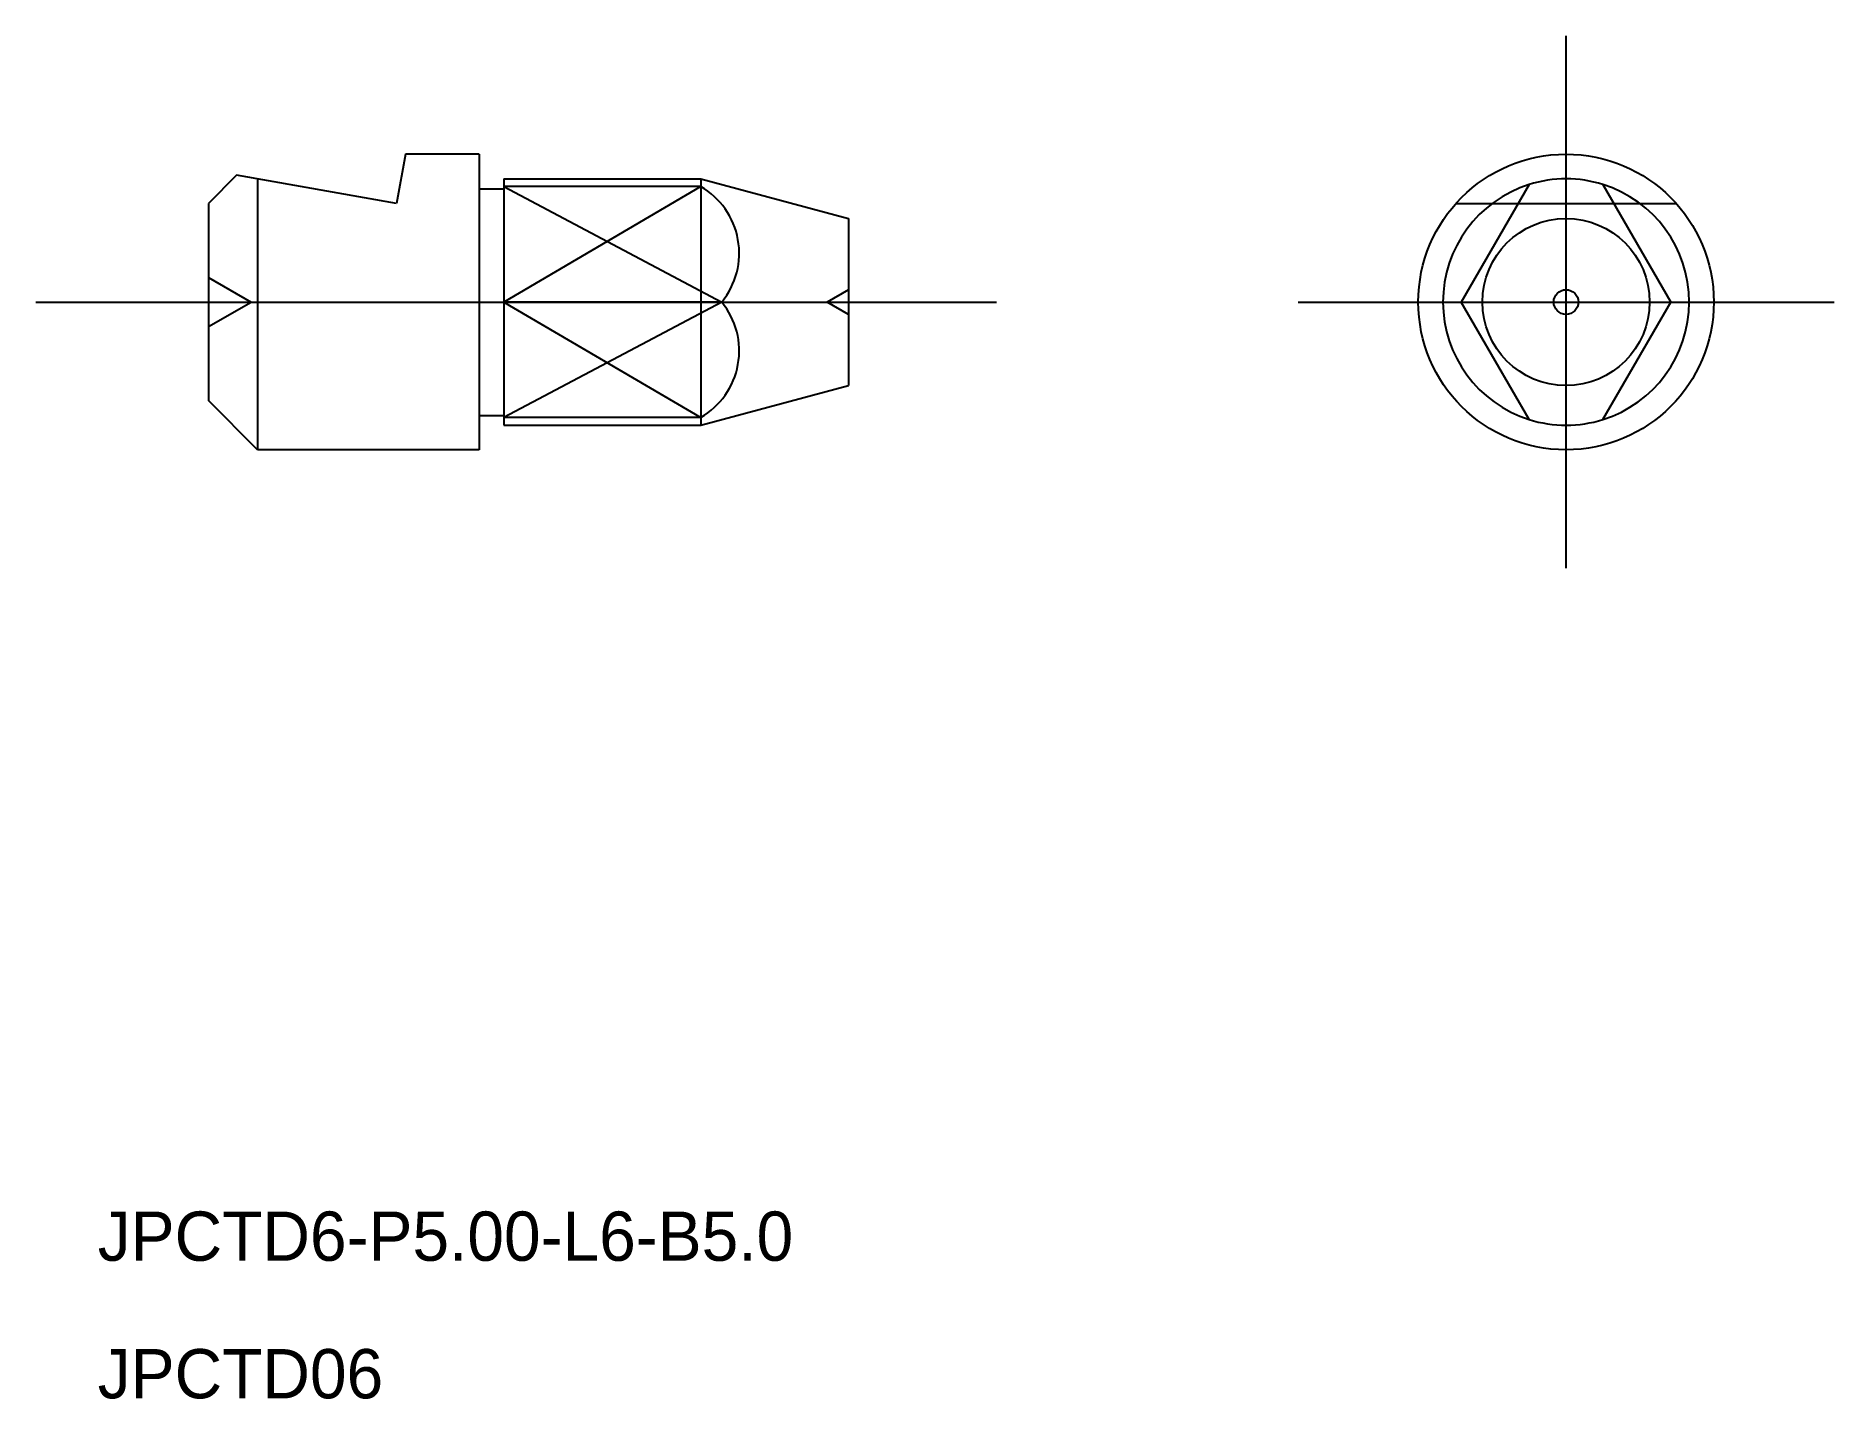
# Model space of a CAD drawing. Extents: x 575 to 611.6, y 576.8 to 604.5.
import ezdxf

# ---------------------------------------------------------------- set-up
doc = ezdxf.new("R2010")
doc.units = 0
for name, pattern in [('CENTER', [50.8, 31.75, -6.35, 6.35, -6.35]), ('DASHED', [19.05, 12.7, -6.35]), ('PHANTOM', [63.5, 31.75, -6.35, 6.35, -6.35, 6.35, -6.35])]:
    doc.linetypes.add(name, pattern=pattern)
doc.layers.get('0').update_dxf_attribs({"linetype": 'CONTINUOUS'})
doc.layers.add('CENTER', color=1, linetype='CENTER')

msp = doc.modelspace()

# ---------------------------------------------------------------- linework, layer by layer
at = {"color": 7, "linetype": 'CONTINUOUS'}
for p, q in [((582.545, 602.101), (582.368, 601.101)), ((584.045, 602.101), (582.545, 602.101)), ((584.045, 602.101), (584.045, 596.101)), ((579.118, 601.674), (578.545, 601.101)), ((582.368, 601.101), (579.118, 601.674)), ((579.545, 601.599), (579.545, 596.101)), ((584.045, 601.401), (584.545, 601.401)), ((584.545, 601.601), (588.545, 601.601)), ((584.545, 601.601), (584.545, 596.601)), ((588.545, 601.601), (588.545, 596.601)), ((588.545, 601.601), (591.545, 600.797)), ((605.363, 601.486), (603.986, 599.101)), ((606.863, 601.486), (608.24, 599.101)), ((578.545, 601.101), (578.545, 597.101)), ((591.545, 600.797), (591.545, 597.405)), ((605.363, 596.716), (603.986, 599.101)), ((606.863, 596.716), (608.24, 599.101)), ((588.545, 596.601), (591.545, 597.405)), ((579.545, 596.101), (578.545, 597.101)), ((584.045, 596.801), (584.545, 596.801)), ((584.545, 596.601), (588.545, 596.601)), ((584.045, 596.101), (579.545, 596.101))]:
    msp.add_line(p, q, dxfattribs=at)
at = {"color": 3}
for p, q in [((584.545, 601.443), (588.969, 599.101)), ((588.545, 601.443), (584.545, 599.101)), ((588.969, 599.101), (584.545, 596.759)), ((584.545, 599.101), (588.545, 596.759))]:
    msp.add_line(p, q, dxfattribs=at)
for p, q in [((588.545, 601.443), (584.545, 601.443)), ((588.969, 599.101), (584.545, 599.101)), ((588.545, 596.759), (584.545, 596.759))]:
    msp.add_line(p, q)
at = {"color": 3, "linetype": 'DASHED'}
for p, q in [((603.877, 601.101), (608.349, 601.101)), ((578.545, 599.601), (579.411, 599.101)), ((591.545, 599.351), (591.112, 599.101)), ((578.545, 598.601), (579.411, 599.101)), ((591.545, 598.851), (591.112, 599.101))]:
    msp.add_line(p, q, dxfattribs=at)
at = {"color": 7, "linetype": 'CONTINUOUS'}
for radius in [3, 1.696, 0.25]:
    msp.add_circle((606.113, 599.101), radius, dxfattribs=at)
for centre, start, end in [((587.764, 600.092), 320.553, 59.9856), ((587.764, 598.11), 300.0144, 39.447)]:
    msp.add_arc(centre, 1.56, start, end)
at = {"color": 3, "linetype": 'PHANTOM'}
for start, end in [(107.4576, 252.5424), (287.4576, 72.5424)]:
    msp.add_arc((606.113, 599.101), 2.5, start, end, dxfattribs=at)
at = {"color": 7, "linetype": 'CONTINUOUS'}
for start, end in [(72.5424, 107.4576), (252.5424, 287.4576)]:
    msp.add_arc((606.113, 599.101), 2.5, start, end, dxfattribs=at)
at = {"layer": 'CENTER', "color": 1, "linetype": 'CENTER'}
for p, q in [((606.113, 593.701), (606.113, 604.501)), ((575.045, 599.101), (594.545, 599.101)), ((600.672, 599.101), (611.554, 599.101))]:
    msp.add_line(p, q, dxfattribs=at)

# ---------------------------------------------------------------- texts
at = {"color": 7, "linetype": 'CONTINUOUS'}
for s, p in [('JPCTD6-P5.00-L6-B5.0', (576.299, 579.641)), ('JPCTD06', (576.299, 576.849))]:
    msp.add_text(s, height=1, dxfattribs=at).set_placement(p)

doc.saveas('drawing.dxf')
